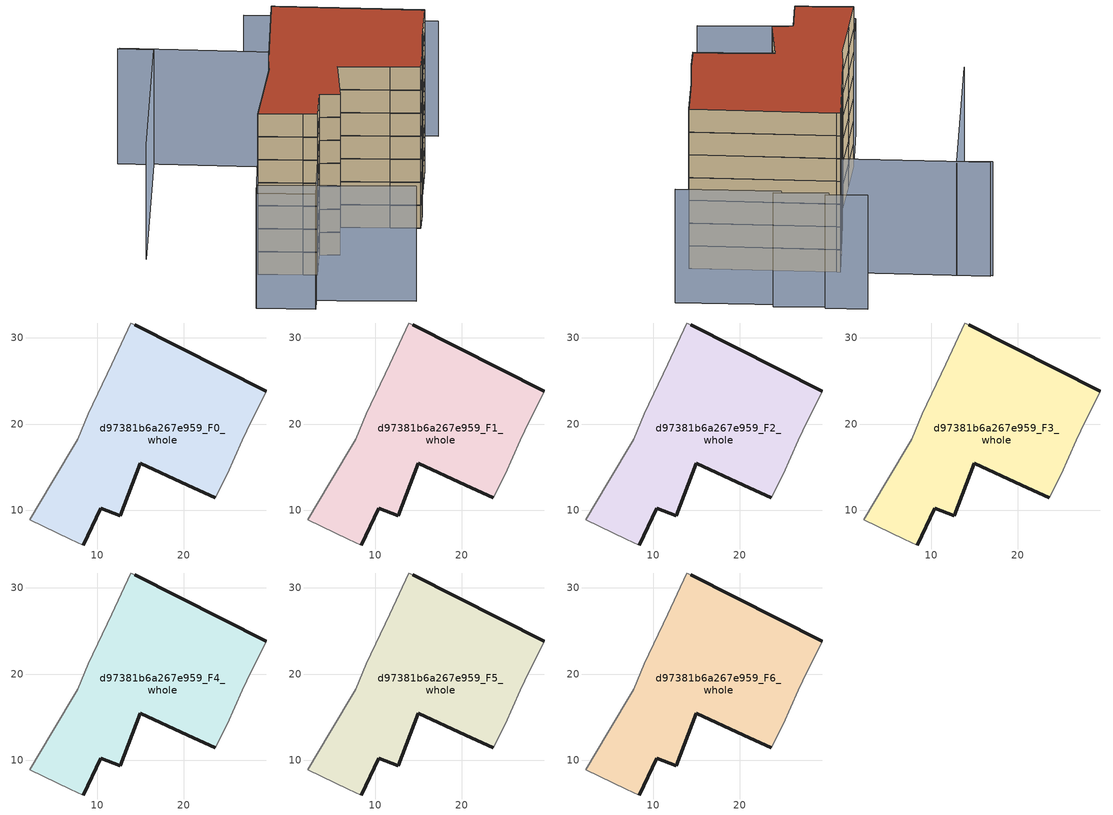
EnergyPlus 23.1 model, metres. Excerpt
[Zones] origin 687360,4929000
d97381b6a267e959_F0_whole
 floor ground (EU_floor_Construction): 23.62,11.49 25.02,14.22 26.78,18.15 27.28,19.22 29.57,23.83 14.3,31.51 13.89,31.71 11.65,26.96 8.96,21.21 7.72,18.25 4.7,13.19 2.15,8.91 6.86,6.69 8.35,6 10.39,10.24 12.67,9.37 14.99,15.46 20.46,12.94 z0
 wall outside (EU_wall_Construction): 14.3,31.51 29.57,23.83 / 23.62,11.49 20.46,12.94 14.99,15.46 12.67,9.37 10.39,10.24 8.35,6 z0:3
 wall adiabatic (EU_wall_Construction): 29.57,23.83 27.28,19.22 26.78,18.15 25.02,14.22 23.62,11.49 / 8.35,6 6.86,6.69 2.15,8.91 4.7,13.19 7.72,18.25 8.96,21.21 11.65,26.96 13.89,31.71 14.3,31.51 z0:3
d97381b6a267e959_F1_whole
 floor to d97381b6a267e959_F0_whole (EU_floor_Construction): 23.62,11.49 25.02,14.22 26.78,18.15 27.28,19.22 29.57,23.83 14.3,31.51 13.89,31.71 11.65,26.96 8.96,21.21 7.72,18.25 4.7,13.19 2.15,8.91 6.86,6.69 8.35,6 10.39,10.24 12.67,9.37 14.99,15.46 20.46,12.94 z3
 wall outside (EU_wall_Construction): 14.3,31.51 29.57,23.83 / 23.62,11.49 20.46,12.94 14.99,15.46 12.67,9.37 10.39,10.24 8.35,6 z3:6
 wall adiabatic (EU_wall_Construction): 29.57,23.83 27.28,19.22 26.78,18.15 25.02,14.22 23.62,11.49 / 8.35,6 6.86,6.69 2.15,8.91 4.7,13.19 7.72,18.25 8.96,21.21 11.65,26.96 13.89,31.71 14.3,31.51 z3:6
d97381b6a267e959_F2_whole
 floor to d97381b6a267e959_F1_whole (EU_floor_Construction): 23.62,11.49 25.02,14.22 26.78,18.15 27.28,19.22 29.57,23.83 14.3,31.51 13.89,31.71 11.65,26.96 8.96,21.21 7.72,18.25 4.7,13.19 2.15,8.91 6.86,6.69 8.35,6 10.39,10.24 12.67,9.37 14.99,15.46 20.46,12.94 z6
 wall outside (EU_wall_Construction): 14.3,31.51 29.57,23.83 / 23.62,11.49 20.46,12.94 14.99,15.46 12.67,9.37 10.39,10.24 8.35,6 z6:9
 wall adiabatic (EU_wall_Construction): 29.57,23.83 27.28,19.22 26.78,18.15 25.02,14.22 23.62,11.49 / 8.35,6 6.86,6.69 2.15,8.91 4.7,13.19 7.72,18.25 8.96,21.21 11.65,26.96 13.89,31.71 14.3,31.51 z6:9
d97381b6a267e959_F3_whole
 floor to d97381b6a267e959_F2_whole (EU_floor_Construction): 23.62,11.49 25.02,14.22 26.78,18.15 27.28,19.22 29.57,23.83 14.3,31.51 13.89,31.71 11.65,26.96 8.96,21.21 7.72,18.25 4.7,13.19 2.15,8.91 6.86,6.69 8.35,6 10.39,10.24 12.67,9.37 14.99,15.46 20.46,12.94 z9
 wall outside (EU_wall_Construction): 14.3,31.51 29.57,23.83 / 23.62,11.49 20.46,12.94 14.99,15.46 12.67,9.37 10.39,10.24 8.35,6 z9:12
 wall adiabatic (EU_wall_Construction): 29.57,23.83 27.28,19.22 26.78,18.15 25.02,14.22 23.62,11.49 / 8.35,6 6.86,6.69 2.15,8.91 4.7,13.19 7.72,18.25 8.96,21.21 11.65,26.96 13.89,31.71 14.3,31.51 z9:12
d97381b6a267e959_F4_whole
 floor to d97381b6a267e959_F3_whole (EU_floor_Construction): 23.62,11.49 25.02,14.22 26.78,18.15 27.28,19.22 29.57,23.83 14.3,31.51 13.89,31.71 11.65,26.96 8.96,21.21 7.72,18.25 4.7,13.19 2.15,8.91 6.86,6.69 8.35,6 10.39,10.24 12.67,9.37 14.99,15.46 20.46,12.94 z12
 wall outside (EU_wall_Construction): 14.3,31.51 29.57,23.83 / 23.62,11.49 20.46,12.94 14.99,15.46 12.67,9.37 10.39,10.24 8.35,6 z12:15
 wall adiabatic (EU_wall_Construction): 29.57,23.83 27.28,19.22 26.78,18.15 25.02,14.22 23.62,11.49 / 8.35,6 6.86,6.69 2.15,8.91 4.7,13.19 7.72,18.25 8.96,21.21 11.65,26.96 13.89,31.71 14.3,31.51 z12:15
d97381b6a267e959_F5_whole
 floor to d97381b6a267e959_F4_whole (EU_floor_Construction): 23.62,11.49 25.02,14.22 26.78,18.15 27.28,19.22 29.57,23.83 14.3,31.51 13.89,31.71 11.65,26.96 8.96,21.21 7.72,18.25 4.7,13.19 2.15,8.91 6.86,6.69 8.35,6 10.39,10.24 12.67,9.37 14.99,15.46 20.46,12.94 z15
 wall outside (EU_wall_Construction): 14.3,31.51 29.57,23.83 / 23.62,11.49 20.46,12.94 14.99,15.46 12.67,9.37 10.39,10.24 8.35,6 z15:18
 wall adiabatic (EU_wall_Construction): 29.57,23.83 27.28,19.22 26.78,18.15 25.02,14.22 23.62,11.49 / 8.35,6 6.86,6.69 2.15,8.91 4.7,13.19 7.72,18.25 8.96,21.21 11.65,26.96 13.89,31.71 14.3,31.51 z15:18
d97381b6a267e959_F6_whole
 floor to d97381b6a267e959_F5_whole (EU_floor_Construction): 23.62,11.49 25.02,14.22 26.78,18.15 27.28,19.22 29.57,23.83 14.3,31.51 13.89,31.71 11.65,26.96 8.96,21.21 7.72,18.25 4.7,13.19 2.15,8.91 6.86,6.69 8.35,6 10.39,10.24 12.67,9.37 14.99,15.46 20.46,12.94 z18
 wall outside (EU_wall_Construction): 14.3,31.51 29.57,23.83 / 23.62,11.49 20.46,12.94 14.99,15.46 12.67,9.37 10.39,10.24 8.35,6 z18:21
 wall adiabatic (EU_wall_Construction): 29.57,23.83 27.28,19.22 26.78,18.15 25.02,14.22 23.62,11.49 / 8.35,6 6.86,6.69 2.15,8.91 4.7,13.19 7.72,18.25 8.96,21.21 11.65,26.96 13.89,31.71 14.3,31.51 z18:21
 roof outside (EU_roof_Construction): 29.57,23.83 27.28,19.22 26.78,18.15 25.02,14.22 23.62,11.49 20.46,12.94 14.99,15.46 12.67,9.37 10.39,10.24 8.35,6 6.86,6.69 2.15,8.91 4.7,13.19 7.72,18.25 8.96,21.21 11.65,26.96 13.89,31.71 14.3,31.51 z21
shading: -0.35,3.37 16.17,-4.16 / -1.62,39.48 14.35,31.48 / -1.92,39.48 1.82,37.66 / 1.82,37.66 -8.07,17.33 / 34.32,30.7 23.31,36.11 / 24.32,36.06 18.52,38.78 / 18.97,38.92 14.53,41.02 / 2.15,8.91 8.35,6 / 8.35,6 4.94,-1.26 / 4.94,-1.26 -1.26,1.65 / -1.26,1.65 2.15,8.91 z0:15
[Building]
EU S2 Campaign: North Axis=0; Terrain=City; Solar Distribution=FullExterior
[Site:Location]
Bologna: Latitude=44.5; Longitude=11.25; Time Zone=1; Elevation=37
[SizingPeriod:WeatherFileDays]
AnnualSizingPeriod: Begin Month=1; Begin Day of Month=1; End Month=12; End Day of Month=31; Day of Week for Start Day=Monday; Use Weather File Daylight Saving Period=No; Use Weather File Rain and Snow Indicators=No
[MATERIAL]
EU_InternalMass_Material: Roughness=MediumRough; Thickness=0.1; Conductivity=1; Density=1800; Specific Heat=900; Thermal Absorptance=0.9; Solar Absorptance=0.7; Visible Absorptance=0.7
[MATERIAL:NOMASS] Roughness=MediumRough; Thermal Absorptance=0.9; Solar Absorptance=0.7; Visible Absorptance=0.7
Name | Thermal Resistance
EU_wall_NoMass | 0.905828
EU_roof_NoMass | 0.37593
EU_floor_NoMass | 0.67114
[CONSTRUCTION]
EU_wall_Construction: EU_wall_NoMass
EU_roof_Construction: EU_roof_NoMass
EU_floor_Construction: EU_floor_NoMass
EU_InternalMass_Construction: EU_InternalMass_Material
[ZONE] Type=1; Multiplier=1; Ceiling Height=autocalculate; Floor Area=autocalculate; Part of Total Floor Area=Yes
Name | Volume
d97381b6a267e959_F0_whole | 992.336
d97381b6a267e959_F1_whole; d97381b6a267e959_F2_whole; d97381b6a267e959_F3_whole; d97381b6a267e959_F4_whole; d97381b6a267e959_F5_whole; d97381b6a267e959_F6_whole | 992.338
[INTERNALMASS] Construction=EU_InternalMass_Construction; Surface Area=330.779
Name | Zone or ZoneList
d97381b6a267e959_F0_whole_EU_InternalMass | d97381b6a267e959_F0_whole
d97381b6a267e959_F1_whole_EU_InternalMass | d97381b6a267e959_F1_whole
d97381b6a267e959_F2_whole_EU_InternalMass | d97381b6a267e959_F2_whole
d97381b6a267e959_F3_whole_EU_InternalMass | d97381b6a267e959_F3_whole
d97381b6a267e959_F4_whole_EU_InternalMass | d97381b6a267e959_F4_whole
d97381b6a267e959_F5_whole_EU_InternalMass | d97381b6a267e959_F5_whole
d97381b6a267e959_F6_whole_EU_InternalMass | d97381b6a267e959_F6_whole
[OTHEREQUIPMENT] Fuel Type=Electricity; Design Level Calculation Method=Watts/Area; Power per Zone Floor Area=1; Fraction Latent=0; Fraction Radiant=0; Fraction Lost=0; Carbon Dioxide Generation Rate=0; EndUse Subcategory=EU_Step8_InternalGains
Name | Zone or ZoneList or Space or SpaceList | Schedule
EU_Step8_InternalGain_d97381b6a267e959_F0_whole_f000 | d97381b6a267e959_F0_whole | EU_Step8_GainSchedule_d97381b6a267e959_F0_whole_f000
EU_Step8_InternalGain_d97381b6a267e959_F1_whole_f000 | d97381b6a267e959_F1_whole | EU_Step8_GainSchedule_d97381b6a267e959_F1_whole_f000
EU_Step8_InternalGain_d97381b6a267e959_F2_whole_f000 | d97381b6a267e959_F2_whole | EU_Step8_GainSchedule_d97381b6a267e959_F2_whole_f000
EU_Step8_InternalGain_d97381b6a267e959_F3_whole_f000 | d97381b6a267e959_F3_whole | EU_Step8_GainSchedule_d97381b6a267e959_F3_whole_f000
EU_Step8_InternalGain_d97381b6a267e959_F4_whole_f000 | d97381b6a267e959_F4_whole | EU_Step8_GainSchedule_d97381b6a267e959_F4_whole_f000
EU_Step8_InternalGain_d97381b6a267e959_F5_whole_f000 | d97381b6a267e959_F5_whole | EU_Step8_GainSchedule_d97381b6a267e959_F5_whole_f000
EU_Step8_InternalGain_d97381b6a267e959_F6_whole_f000 | d97381b6a267e959_F6_whole | EU_Step8_GainSchedule_d97381b6a267e959_F6_whole_f000
[ZONEVENTILATION:DESIGNFLOWRATE] Schedule=EU_AlwaysOn; Design Flow Rate Calculation Method=AirChanges/Hour; Air Changes per Hour=0.73129; Ventilation Type=Natural; Fan Pressure Rise=0; Fan Total Efficiency=1; Constant Term Coefficient=1; Temperature Term Coefficient=0; Velocity Term Coefficient=0; Velocity Squared Term Coefficient=0; Minimum Indoor Temperature=-100; Maximum Indoor Temperature=100; Delta Temperature=-100; Minimum Outdoor Temperature=-100; Maximum Outdoor Temperature=100; Maximum Wind Speed=40
Name | Zone or ZoneList or Space or SpaceList
EU_ConstantAir_d97381b6a267e959_F0_whole | d97381b6a267e959_F0_whole
EU_ConstantAir_d97381b6a267e959_F1_whole | d97381b6a267e959_F1_whole
EU_ConstantAir_d97381b6a267e959_F2_whole | d97381b6a267e959_F2_whole
EU_ConstantAir_d97381b6a267e959_F3_whole | d97381b6a267e959_F3_whole
EU_ConstantAir_d97381b6a267e959_F4_whole | d97381b6a267e959_F4_whole
EU_ConstantAir_d97381b6a267e959_F5_whole | d97381b6a267e959_F5_whole
EU_ConstantAir_d97381b6a267e959_F6_whole | d97381b6a267e959_F6_whole
[HVACTEMPLATE:THERMOSTAT] Constant Heating Setpoint=20; Constant Cooling Setpoint=50
EU_HeatOnly_d97381b6a267e959_F0_whole; EU_HeatOnly_d97381b6a267e959_F1_whole; EU_HeatOnly_d97381b6a267e959_F2_whole; EU_HeatOnly_d97381b6a267e959_F3_whole; EU_HeatOnly_d97381b6a267e959_F4_whole; EU_HeatOnly_d97381b6a267e959_F5_whole; EU_HeatOnly_d97381b6a267e959_F6_whole
[HVACTEMPLATE:ZONE:IDEALLOADSAIRSYSTEM] System Availability Schedule=EU_AlwaysOn; Maximum Heating Supply Air Temperature=50; Minimum Cooling Supply Air Temperature=13; Maximum Heating Supply Air Humidity Ratio=0.0156; Minimum Cooling Supply Air Humidity Ratio=0.0077; Heating Limit=NoLimit; Cooling Limit=NoLimit; Heating Availability Schedule=EU_AlwaysOn; Cooling Availability Schedule=EU_CoolingOff; Dehumidification Control Type=ConstantSensibleHeatRatio; Cooling Sensible Heat Ratio=0.7; Dehumidification Setpoint=60; Humidification Control Type=None; Humidification Setpoint=30; Outdoor Air Method=None; Outdoor Air Flow Rate per Person=0.00944; Outdoor Air Flow Rate per Zone Floor Area=0; Outdoor Air Flow Rate per Zone=0; Demand Controlled Ventilation Type=None; Outdoor Air Economizer Type=NoEconomizer; Heat Recovery Type=None; Sensible Heat Recovery Effectiveness=0.7; Latent Heat Recovery Effectiveness=0.65
Name | Template Thermostat
d97381b6a267e959_F0_whole | EU_HeatOnly_d97381b6a267e959_F0_whole
d97381b6a267e959_F1_whole | EU_HeatOnly_d97381b6a267e959_F1_whole
d97381b6a267e959_F2_whole | EU_HeatOnly_d97381b6a267e959_F2_whole
d97381b6a267e959_F3_whole | EU_HeatOnly_d97381b6a267e959_F3_whole
d97381b6a267e959_F4_whole | EU_HeatOnly_d97381b6a267e959_F4_whole
d97381b6a267e959_F5_whole | EU_HeatOnly_d97381b6a267e959_F5_whole
d97381b6a267e959_F6_whole | EU_HeatOnly_d97381b6a267e959_F6_whole
[SIZING:ZONE] Zone Cooling Design Supply Air Temperature Input Method=SupplyAirTemperature; Zone Cooling Design Supply Air Temperature=13; Zone Heating Design Supply Air Temperature Input Method=SupplyAirTemperature; Zone Heating Design Supply Air Temperature=50; Zone Cooling Design Supply Air Humidity Ratio=0.008; Zone Heating Design Supply Air Humidity Ratio=0.008; Cooling Design Air Flow Method=DesignDay; Cooling Design Air Flow Rate=0; Cooling Minimum Air Flow per Zone Floor Area=0.000762; Cooling Minimum Air Flow=0; Cooling Minimum Air Flow Fraction=0.2; Heating Design Air Flow Method=DesignDay; Heating Design Air Flow Rate=0; Heating Maximum Air Flow per Zone Floor Area=0.002032; Heating Maximum Air Flow=0.141576; Heating Maximum Air Flow Fraction=0.3; Account for Dedicated Outdoor Air System=No; Dedicated Outdoor Air System Control Strategy=NeutralSupplyAir; Dedicated Outdoor Air Low Setpoint Temperature for Design=autosize; Dedicated Outdoor Air High Setpoint Temperature for Design=autosize; Zone Load Sizing Method=Sensible Load Only No Latent Load; Zone Latent Cooling Design Supply Air Humidity Ratio Input Method=HumidityRatioDifference; Zone Cooling Design Supply Air Humidity Ratio Difference=0.005; Zone Latent Heating Design Supply Air Humidity Ratio Input Method=HumidityRatioDifference; Zone Humidification Design Supply Air Humidity Ratio Difference=0.005
d97381b6a267e959_F0_whole; d97381b6a267e959_F1_whole; d97381b6a267e959_F2_whole; d97381b6a267e959_F3_whole; d97381b6a267e959_F4_whole; d97381b6a267e959_F5_whole; d97381b6a267e959_F6_whole
[SCHEDULE:CONSTANT]
Name | Hourly Value
EU_AlwaysOn | 1
EU_CoolingOff | 0
[SCHEDULE:FILE] Column Number=1; Rows to Skip at Top=0; Number of Hours of Data=8760; Column Separator=Comma; Interpolate to Timestep=No; Minutes per Item=60; Adjust Schedule for Daylight Savings=Yes
Name | File
EU_Step8_GainSchedule_d97381b6a267e959_F0_whole_f000 | ../../schedules/d97381b6a267e959/d97381b6a267e959_F0_whole_f000_gain.csv
EU_Step8_GainSchedule_d97381b6a267e959_F1_whole_f000 | ../../schedules/d97381b6a267e959/d97381b6a267e959_F1_whole_f000_gain.csv
EU_Step8_GainSchedule_d97381b6a267e959_F2_whole_f000 | ../../schedules/d97381b6a267e959/d97381b6a267e959_F2_whole_f000_gain.csv
EU_Step8_GainSchedule_d97381b6a267e959_F3_whole_f000 | ../../schedules/d97381b6a267e959/d97381b6a267e959_F3_whole_f000_gain.csv
EU_Step8_GainSchedule_d97381b6a267e959_F4_whole_f000 | ../../schedules/d97381b6a267e959/d97381b6a267e959_F4_whole_f000_gain.csv
EU_Step8_GainSchedule_d97381b6a267e959_F5_whole_f000 | ../../schedules/d97381b6a267e959/d97381b6a267e959_F5_whole_f000_gain.csv
EU_Step8_GainSchedule_d97381b6a267e959_F6_whole_f000 | ../../schedules/d97381b6a267e959/d97381b6a267e959_F6_whole_f000_gain.csv
